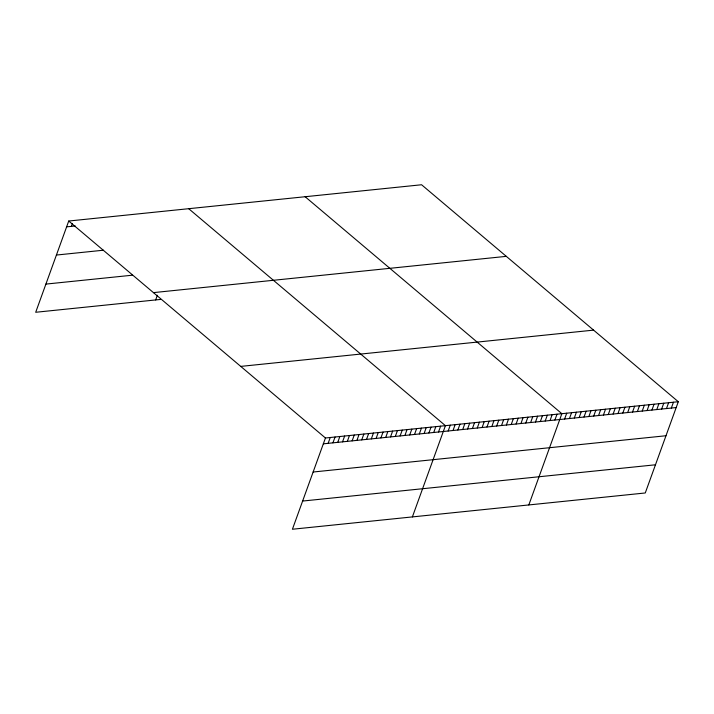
<?xml version="1.0" encoding="UTF-8"?>
<svg xmlns="http://www.w3.org/2000/svg" width="714" height="714" viewBox="0 0 714 714"><rect width="100%" height="100%" fill="white"/><g stroke="black" fill="none" stroke-linecap="round" stroke-linejoin="round"><path stroke-width="1.07" d="M678.3 401.723L325.45 437.994L292.419 529.244L645.269 492.972L678.3 401.723L421.581 184.756L68.731 221.028L35.7 312.277L160.516 299.443M71.418 226.365L72.471 223.446M155.67 299.942L157.366 295.248M328.137 443.332L330.252 437.503M332.938 442.841L335.053 437.013M337.74 442.35L339.846 436.513M342.533 441.859L344.648 436.022M347.334 441.359L349.449 435.531M352.136 440.868L354.242 435.031M356.929 440.377L359.044 434.54M361.73 439.886L363.845 434.05M366.532 439.387L368.638 433.559M371.325 438.896L373.44 433.059M376.126 438.405L378.241 432.568M380.928 437.905L383.034 432.077M385.721 437.414L387.836 431.586M390.522 436.923L392.638 431.086M395.324 436.433L397.43 430.596M400.117 435.933L402.232 430.105M404.918 435.442L407.034 429.614M409.72 434.951L411.826 429.114M414.513 434.46L416.628 428.623M419.314 433.96L421.43 428.132M424.116 433.469L426.222 427.632M428.909 432.979L431.024 427.142M433.71 432.488L435.826 426.651M438.512 431.988L440.618 426.16M412.389 516.909L445.42 425.66L188.701 208.693M448.16 430.997L450.275 425.16M453.015 430.497L455.121 424.669M457.861 429.998L459.977 424.17M462.717 429.498L464.832 423.67M467.572 429.007L469.678 423.17M472.418 428.507L474.533 422.67M477.273 428.007L479.38 422.17M482.12 427.507L484.235 421.671M486.975 427.008L489.09 421.171M491.83 426.508L493.936 420.68M496.676 426.008L498.791 420.18M501.531 425.508L503.638 419.68M506.378 425.017L508.493 419.18M511.233 424.518L513.348 418.681M516.088 424.018L518.194 418.181M520.934 423.518L523.05 417.681M525.79 423.018L527.896 417.181M530.636 422.518L532.751 416.69M535.491 422.019L537.606 416.191M540.346 421.519L542.453 415.691M545.193 421.028L547.308 415.191M550.048 420.528L552.154 414.691M554.894 420.028L557.009 414.191M528.824 504.941L561.864 413.692L305.137 196.725M564.604 419.029L566.711 413.192M569.451 418.529L571.566 412.692M574.306 418.029L576.412 412.201M579.152 417.529L581.267 411.701M584.007 417.03L586.123 411.202M588.863 416.539L590.969 410.702M593.709 416.039L595.824 410.202M598.564 415.539L600.67 409.702M603.41 415.039L605.526 409.202M608.266 414.539L610.381 408.703M613.121 414.04L615.227 408.212M617.967 413.54L620.082 407.712M622.822 413.04L624.928 407.212M627.668 412.549L629.784 406.712M632.524 412.049L634.639 406.212M637.379 411.55L639.485 405.713M642.225 411.05L644.34 405.213M647.08 410.55L649.187 404.713M651.927 410.05L654.042 404.222M656.782 409.55L658.897 403.722M661.637 409.051L663.743 403.223M666.483 408.56L668.599 402.723M671.339 408.06L673.445 402.223M66.616 226.856L75.256 225.972M56.415 255.05L103.441 250.212M45.901 284.092L132.277 275.211M153.448 292.624L506.297 256.353M240.734 366.398L593.584 330.127M323.344 443.831L676.185 407.56M313.134 472.016L665.984 435.745M302.62 501.058L655.47 464.787M68.731 221.028L325.45 437.994"/></g></svg>
